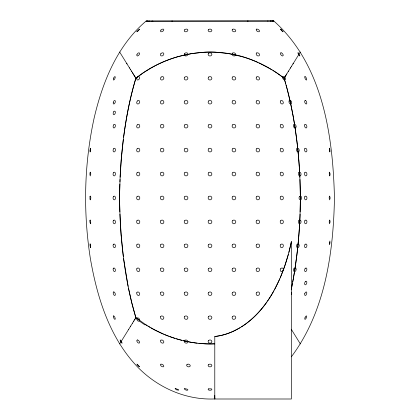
<?xml version="1.0" encoding="UTF-8"?>
<svg xmlns="http://www.w3.org/2000/svg" width="420" height="420" viewBox="0 0 420 420"><rect width="100%" height="100%" fill="white"/><g stroke="black" fill="none" stroke-linecap="round" stroke-linejoin="round"><path stroke-width="0.63" d="M214.788 395.414L214.788 398.186M214.788 398.008L214.788 399L291.37 399L291.37 241.7A208.761 208.761 0 0 1 288.965 252.026C284.44 269.315 277.725 286.219 267.577 301.009M214.788 398.396L214.783 398.685M214.783 398.8L214.783 398.937C186.354 400.25 158.477 387.975 138.553 367.978C109.888 338.693 97.23 298.011 90.368 258.547C83.087 212.058 84.047 164.204 94.106 118.198C102.48 82.194 117.196 45.586 146.044 21.105L149.72 21.11M119.858 184.065L119.789 186.38A322.245 232.286 90 0 0 119.789 209.564L119.858 211.88M300.143 211.88L300.211 209.564A322.245 232.286 90 0 0 300.211 186.38L299.98 179.456M119.931 181.755L120.02 179.456M300.069 214.184C299.224 236.838 296.893 259.45 292.766 281.746M120.12 177.151L121.291 158.996L123.338 139.361M123.606 137.246C126.226 117.317 130.042 97.492 135.881 78.241C169.507 51.119 218.243 43.948 257.665 62.333M292.541 282.965L291.244 289.511M291.37 288.897L293.008 280.439A313.609 226.018 -90 0 0 295.129 267.629L296.893 254.72A350.443 252.609 90 0 0 300.017 215.554L300.363 198.041L299.833 176.153A351.246 253.192 -90 0 0 296.909 141.356L295.16 128.441A313.693 226.107 90 0 0 293.044 115.631L290.509 102.974M291.37 241.7L288.881 252.352M288.414 254.116L284.655 266.338L280.282 277.678M279.799 278.796L274.481 289.716M291.281 294.562L291.732 293.701L291.601 292.404M291.37 356.8C325.101 311.682 333.449 252.887 334.446 197.972C332.987 135.723 322.954 64.675 273.84 21.005L272.622 21.011M273.898 290.776C266.028 305.004 255.334 318.024 241.505 326.818M284.592 77.469L284.119 78.241L287.548 90.489M134.563 319.846L135.881 317.704C129.245 295.738 125.171 273.074 122.593 250.299A352.034 253.759 90 0 1 120.199 220.469L119.705 205.475A318.003 229.226 -90 0 1 119.705 190.465L120.199 175.471A352.034 253.759 -90 0 1 122.593 145.646C125.171 122.871 129.245 100.202 135.881 78.241L143.525 72.65L151.694 67.636M285.437 76.099L284.855 77.033M291.532 66.26L293.344 63.341M119.637 343.938L128.468 329.684M133.597 321.41L133.933 320.869M285.747 75.595L286.744 73.978M292.955 63.971L300.363 52.007M288.194 71.647L288.566 71.043M290.624 67.73L284.119 78.241L284.592 79.8M290.435 68.035L291.569 66.203M128.431 329.742L130.683 326.104M132.468 323.232L135.881 317.704L131.806 302.915L128.468 288.089M130.368 326.613L132.542 323.111M266.889 301.996C254.72 319.352 236.476 334.168 214.788 336.452L214.788 399M240.103 327.684L232.796 331.522M273.84 21.005L273.536 21.011M146.743 21.1L147.95 21.095M172.405 21.063L146.044 21.105M247.48 21.047L267.986 21.021M267.697 21.021L273.751 21.011L271.934 21M171.843 21.063L271.115 21M151.909 21.11L248.115 21.047M148.748 21.11L152.922 21.11M270.165 21L272.417 21M147.467 21.105L146.349 21.105M198.875 343.355L205.936 343.859A89.78 77.149 0 0 0 213.019 343.896L214.788 343.828C204.146 344.321 193.463 343.13 183.12 340.636M197.117 343.161C180.931 341.213 165.154 335.963 150.985 327.91M181.75 340.294L176.363 338.798M175.035 338.389L169.822 336.62M168.546 336.147L164.782 334.661M163.553 334.142L154.177 329.663L145.399 324.529M259.675 63.236L256.704 61.913A112.66 96.805 0 0 0 241.243 56.448L228.291 53.555L215.019 52.122A90.095 77.422 0 0 0 204.981 52.122L191.709 53.555L178.757 56.448A112.66 96.799 0 0 0 163.301 61.919L160.325 63.236A119.059 102.055 -0.2 0 0 151.715 67.667M258.872 62.869L272.081 69.836M268.307 67.636L276.476 72.65L284.119 78.241L280.681 75.595M149.94 327.311L147.919 326.104M273.063 70.439L279.962 75.075M146.937 325.5L135.881 317.704L139.855 320.738M131.434 71.043L131.806 71.647M130.31 69.232L132.898 73.411M129.376 67.73L130.368 69.326M132.468 72.713L135.881 78.241L135.408 77.469M126.656 63.341L129.565 68.035M133.256 73.978L135.146 77.033M119.637 52.007L127.045 63.971M291.37 329.417L300.363 343.938M291.244 329.212L291.606 329.8M284.855 80.692L285.747 83.78M286.067 84.94C294.305 114.991 298.368 146.071 299.88 177.151M128.105 286.288L123.606 258.694M123.338 256.583L121.112 234.707L119.931 214.184M232.775 331.469A57.729 57.729 0 0 1 214.793 336.514M259.697 63.205A119.059 102.128 0.2 0 1 268.333 67.604M287.506 90.51A256.473 184.721 90 0 1 290.462 102.989M145.026 324.954A125.039 108.743 -2 0 1 139.477 321.132M282.796 77.065L282.76 78.314L283.537 79.558L284.666 80.073L285.485 79.558L285.521 78.314L284.744 77.065L283.616 76.55L282.796 77.065M113.274 102.244L113.232 103.541L113.799 104.076L114.639 103.541L115.269 102.244L115.311 100.947L114.749 100.412L113.904 100.947L113.274 102.244M304.731 293.701L304.689 294.992L305.251 295.533L306.096 294.992L306.726 293.701L306.768 292.404L306.201 291.869L305.361 292.404L304.731 293.701M89.927 220.553L89.87 221.902L90.463 223.813L90.757 223.256L90.589 220.553L90.221 219.991L89.927 220.553M329.243 172.688L329.411 175.392L329.779 175.948L330.131 174.037L329.537 172.127L329.243 172.688M329.312 242.886L329.432 244.787L330.01 242.886L329.884 240.986L329.312 242.886M136.831 318.276L136.773 319.515L137.555 320.754L138.716 321.269L139.577 320.754L139.634 319.515L138.852 318.276L137.692 317.762L136.831 318.276M90.022 150.108L90.101 152.009L90.657 150.108L90.584 148.208L90.022 150.108M113.242 268.443L113.138 269.766L113.699 271.089L114.597 271.64L115.306 271.089L115.406 269.766L114.844 268.443L113.946 267.897L113.242 268.443M304.694 124.85L304.594 126.173L305.156 127.502L306.054 128.048L306.757 127.502L306.863 126.173L306.301 124.85L305.403 124.304L304.694 124.85M289.102 100.947L288.971 102.244L289.648 103.541L290.735 104.076L291.601 103.541L291.732 102.244L291.055 100.947L289.963 100.412L289.102 100.947M89.98 196.618L89.98 199.327L90.342 199.889L90.846 197.972L90.699 196.618L90.342 196.056L89.98 196.618M329.301 196.618L329.154 197.972L329.658 199.889L330.167 197.972L329.658 196.056L329.301 196.618M113.269 244.493L113.059 245.837L113.563 247.175L114.482 247.732L115.274 247.175L115.484 245.837L114.986 244.493L114.067 243.941L113.269 244.493M293.638 124.85L293.433 126.173L294.037 127.502L295.092 128.048L295.985 127.502L296.195 126.173L295.591 124.85L294.53 124.304L293.638 124.85M304.726 148.769L304.516 150.108L305.014 151.447L305.933 152.003L306.731 151.447L306.941 150.108L306.437 148.769L305.519 148.213L304.726 148.769M90.095 172.688L89.87 174.037L90.221 175.948L90.809 174.037L90.463 172.127L90.095 172.688M136.889 292.404L136.678 293.701L137.361 294.998L138.537 295.533L139.519 294.998L139.734 293.701L139.052 292.404L137.87 291.869L136.889 292.404M280.481 100.947L280.266 102.244L280.949 103.541L282.13 104.076L283.112 103.541L283.322 102.244L282.639 100.947L281.463 100.412L280.481 100.947M329.411 220.553L329.191 221.902L329.537 223.813L330.131 221.902L329.779 219.991L329.411 220.553M136.988 54.38L136.794 55.529L137.424 56.007L138.511 55.529L139.419 54.38L139.613 53.23L138.983 52.752L137.897 53.23L136.988 54.38M296.777 148.769L296.504 150.108L297.04 151.447L298.069 152.003L298.988 151.447L299.26 150.108L298.725 148.769L297.696 148.213L296.777 148.769M113.311 220.553L113.017 221.902L113.458 223.256L114.377 223.813L115.232 223.256L115.526 221.902L115.085 220.553L114.167 219.996L113.311 220.553M304.768 172.688L304.474 174.037L304.915 175.392L305.834 175.948L306.689 175.392L306.983 174.037L306.542 172.688L305.623 172.132L304.768 172.688M136.925 268.443L136.621 269.766L137.24 271.089L138.427 271.64L139.482 271.089L139.786 269.766L139.167 268.443L137.981 267.897L136.925 268.443M160.692 316.381L160.403 317.63L161.128 318.885L162.446 319.399L163.579 318.885L163.874 317.63L163.144 316.381L161.826 315.861L160.692 316.381M256.421 77.059L256.127 78.314L256.856 79.564L258.174 80.084L259.308 79.564L259.597 78.314L258.872 77.059L257.555 76.54L256.421 77.059M280.518 124.85L280.214 126.173L280.833 127.502L282.019 128.048L283.075 127.502L283.379 126.173L282.76 124.85L281.573 124.304L280.518 124.85M298.683 172.688L298.347 174.037L298.82 175.392L299.822 175.948L300.772 175.392L301.108 174.037L300.636 172.688L299.633 172.132L298.683 172.688M113.374 196.618L113.001 197.972L113.374 199.327L114.272 199.889L115.169 199.327L115.542 197.972L115.169 196.618L114.272 196.056L113.374 196.618M304.831 196.618L304.458 197.972L304.831 199.327L305.729 199.889L306.626 199.327L306.999 197.972L306.626 196.618L305.729 196.056L304.831 196.618M90.101 243.936L90.022 245.837L90.584 247.732L90.657 245.837L90.101 243.936M329.417 148.208L329.343 150.108L329.899 152.009L329.978 150.108L329.417 148.208M136.962 244.493L136.589 245.837L137.161 247.175L138.343 247.732L139.445 247.175L139.823 245.837L139.246 244.493L138.065 243.941L136.962 244.493M280.555 148.764L280.177 150.108L280.754 151.447L281.935 152.003L283.038 151.447L283.411 150.108L282.839 148.764L281.657 148.213L280.555 148.764M113.484 315.887L113.279 316.596L113.663 317.909L114.398 319.058L115.064 319.373L115.264 318.67L114.886 317.352L114.145 316.202L113.484 315.887M304.936 76.566L304.736 77.275L305.114 78.587L305.855 79.742L306.516 80.057L306.721 79.349L306.338 78.036L305.603 76.881L304.936 76.566M113.663 78.036L113.279 79.349L113.484 80.057L114.145 79.742L114.886 78.587L115.264 77.275L115.064 76.566L114.398 76.881L113.663 78.036M160.739 292.399L160.367 293.701L161.028 294.998L162.341 295.538L163.532 294.998L163.905 293.701L163.244 292.399L161.931 291.863L160.739 292.399M256.468 100.942L256.095 102.244L256.757 103.541L258.069 104.081L259.261 103.541L259.634 102.244L258.972 100.942L257.659 100.406L256.468 100.942M305.114 317.352L304.736 318.67L304.936 319.373L305.603 319.058L306.338 317.909L306.721 316.596L306.516 315.887L305.855 316.202L305.114 317.352M299.387 196.618L298.982 197.972L299.387 199.327L300.363 199.889L301.334 199.327L301.739 197.972L301.334 196.618L300.363 196.056L299.387 196.618M136.999 220.553L136.568 221.902L137.099 223.256L138.275 223.813L139.409 223.256L139.839 221.902L139.314 220.553L138.133 219.996L136.999 220.553M280.592 172.688L280.161 174.037L280.686 175.392L281.867 175.948L283.001 175.392L283.432 174.037L282.901 172.688L281.726 172.132L280.592 172.688M160.776 268.443L160.346 269.766L160.965 271.094L162.272 271.645L163.496 271.094L163.926 269.766L163.306 268.443L161.999 267.892L160.776 268.443M256.505 124.85L256.074 126.173L256.694 127.502L258.001 128.053L259.224 127.502L259.654 126.173L259.035 124.85L257.728 124.299L256.505 124.85M113.458 172.688L113.017 174.037L113.311 175.392L114.167 175.948L115.085 175.392L115.526 174.037L115.232 172.688L114.377 172.132L113.458 172.688M304.915 220.553L304.474 221.902L304.768 223.256L305.623 223.813L306.542 223.256L306.983 221.902L306.689 220.553L305.834 219.996L304.915 220.553M160.802 244.493L160.335 245.837L160.923 247.175L162.22 247.732L163.469 247.175L163.936 245.837L163.354 244.493L162.052 243.936L160.802 244.493M256.531 148.764L256.064 150.108L256.646 151.452L257.948 152.009L259.198 151.452L259.665 150.108L259.077 148.764L257.78 148.208L256.531 148.764M298.82 220.553L298.347 221.902L298.683 223.256L299.633 223.813L300.636 223.256L301.108 221.902L300.772 220.553L299.822 219.996L298.82 220.553M137.041 196.618L136.563 197.972L137.041 199.327L138.206 199.889L139.367 199.327L139.844 197.972L139.367 196.618L138.206 196.056L137.041 196.618M280.633 196.618L280.156 197.972L280.633 199.327L281.794 199.889L282.959 199.327L283.437 197.972L282.959 196.618L281.794 196.056L280.633 196.618M160.828 220.553L160.325 221.902L160.886 223.256L162.178 223.813L163.443 223.256L163.947 221.902L163.385 220.553L162.094 219.991L160.828 220.553M256.557 172.688L256.053 174.037L256.615 175.392L257.906 175.948L259.172 175.392L259.675 174.037L259.114 172.688L257.822 172.127L256.557 172.688M113.563 148.769L113.059 150.108L113.269 151.447L114.067 152.003L114.986 151.447L115.484 150.108L115.274 148.769L114.482 148.213L113.563 148.769M305.014 244.493L304.516 245.837L304.726 247.175L305.519 247.732L306.437 247.175L306.941 245.837L306.731 244.493L305.933 243.941L305.014 244.493M137.083 31.248L136.868 31.82L138.448 30.686L139.54 29.075L137.083 31.248M137.099 172.688L136.568 174.037L136.999 175.392L138.133 175.948L139.314 175.392L139.839 174.037L139.409 172.688L138.275 172.132L137.099 172.688M184.706 244.493L184.18 245.837L184.758 247.18L186.107 247.737L187.43 247.18L187.955 245.837L187.378 244.493L186.029 243.936L184.706 244.493M232.57 148.764L232.045 150.108L232.622 151.452L233.972 152.009L235.295 151.452L235.82 150.108L235.242 148.764L233.893 148.208L232.57 148.764M280.686 220.553L280.161 221.902L280.592 223.256L281.726 223.813L282.901 223.256L283.432 221.902L283.001 220.553L281.867 219.996L280.686 220.553M160.855 196.618L160.325 197.972L160.855 199.327L162.136 199.889L163.417 199.327L163.947 197.972L163.417 196.618L162.136 196.056L160.855 196.618M256.583 196.618L256.053 197.972L256.583 199.327L257.864 199.889L259.145 199.327L259.675 197.972L259.145 196.618L257.864 196.056L256.583 196.618M184.716 220.553L184.175 221.902L184.742 223.256L186.086 223.813L187.42 223.256L187.96 221.902L187.394 220.553L186.049 219.991L184.716 220.553M232.58 172.688L232.04 174.037L232.607 175.392L233.951 175.948L235.284 175.392L235.825 174.037L235.258 172.688L233.914 172.127L232.58 172.688M297.04 244.493L296.504 245.837L296.777 247.175L297.696 247.732L298.725 247.175L299.26 245.837L298.988 244.493L298.069 243.941L297.04 244.493M160.912 53.592L160.403 54.841L160.912 55.818L162.136 55.955L163.364 55.167L163.868 53.918L163.364 52.941L162.136 52.805L160.912 53.592M184.732 124.892L184.18 126.242L184.732 127.549L186.071 128.053L187.404 127.46L187.955 126.11L187.404 124.803L186.071 124.299L184.732 124.892M184.732 196.618L184.175 197.972L184.732 199.327L186.071 199.889L187.404 199.327L187.96 197.972L187.404 196.618L186.071 196.056L184.732 196.618M232.596 196.618L232.04 197.972L232.596 199.327L233.929 199.889L235.268 199.327L235.825 197.972L235.268 196.618L233.929 196.056L232.596 196.618M232.596 268.485L232.045 269.829L232.596 271.142L233.929 271.645L235.268 271.052L235.82 269.703L235.268 268.396L233.929 267.892L232.596 268.485M160.886 172.688L160.325 174.037L160.828 175.392L162.094 175.948L163.385 175.392L163.947 174.037L163.443 172.688L162.178 172.127L160.886 172.688M208.646 196.618L208.084 197.972L208.646 199.327L210 199.889L211.355 199.327L211.916 197.972L211.355 196.618L210 196.056L208.646 196.618M256.615 220.553L256.053 221.902L256.557 223.256L257.822 223.813L259.114 223.256L259.675 221.902L259.172 220.553L257.906 219.991L256.615 220.553M184.737 101.01L184.186 102.338L184.737 103.614L186.071 104.081L187.399 103.478L187.95 102.149L187.399 100.873L186.071 100.401L184.737 101.01M208.646 172.688L208.084 174.037L208.646 175.392L210 175.948L211.355 175.392L211.916 174.037L211.355 172.688L210 172.127L208.646 172.688M208.646 220.553L208.084 221.902L208.646 223.256L210 223.813L211.355 223.256L211.916 221.902L211.355 220.553L210 219.991L208.646 220.553M232.601 292.467L232.05 293.795L232.601 295.071L233.929 295.538L235.263 294.935L235.814 293.601L235.263 292.331L233.929 291.858L232.601 292.467M208.646 148.764L208.084 150.108L208.646 151.452L210 152.009L211.355 151.452L211.916 150.108L211.355 148.764L210 148.208L208.646 148.764M208.646 244.493L208.084 245.837L208.646 247.18L210 247.737L211.355 247.18L211.916 245.837L211.355 244.493L210 243.936L208.646 244.493M184.742 172.688L184.175 174.037L184.716 175.392L186.049 175.948L187.394 175.392L187.96 174.037L187.42 172.688L186.086 172.127L184.742 172.688M232.607 220.553L232.04 221.902L232.58 223.256L233.914 223.813L235.258 223.256L235.825 221.902L235.284 220.553L233.951 219.991L232.607 220.553M208.646 124.845L208.084 126.173L208.646 127.507L210 128.058L211.355 127.507L211.916 126.173L211.355 124.845L210 124.294L208.646 124.845M232.596 124.803L232.045 126.11L232.596 127.46L233.929 128.053L235.268 127.549L235.82 126.242L235.268 124.892L233.929 124.299L232.596 124.803M184.732 268.396L184.18 269.703L184.732 271.052L186.071 271.645L187.404 271.142L187.955 269.829L187.404 268.485L186.071 267.892L184.732 268.396M208.646 268.438L208.084 269.766L208.646 271.1L210 271.645L211.355 271.1L211.916 269.766L211.355 268.438L210 267.887L208.646 268.438M184.742 77.159L184.191 78.456L184.742 79.669L186.071 80.084L187.394 79.464L187.945 78.167L187.394 76.96L186.071 76.54L184.742 77.159M232.607 316.475L232.055 317.772L232.607 318.985L233.929 319.405L235.258 318.785L235.809 317.489L235.258 316.276L233.929 315.856L232.607 316.475M113.699 124.85L113.138 126.173L113.242 127.502L113.946 128.048L114.844 127.502L115.406 126.173L115.306 124.85L114.597 124.304L113.699 124.85M305.156 268.443L304.594 269.766L304.694 271.089L305.403 271.64L306.301 271.089L306.863 269.766L306.757 268.443L306.054 267.897L305.156 268.443M137.161 148.764L136.589 150.108L136.962 151.447L138.065 152.003L139.246 151.447L139.823 150.108L139.445 148.764L138.343 148.213L137.161 148.764M280.754 244.493L280.177 245.837L280.555 247.175L281.657 247.732L282.839 247.175L283.411 245.837L283.038 244.493L281.935 243.941L280.754 244.493M208.646 100.936L208.084 102.244L208.646 103.546L210 104.087L211.355 103.546L211.916 102.244L211.355 100.936L210 100.401L208.646 100.936M208.646 292.394L208.084 293.701L208.646 295.003L210 295.544L211.355 295.003L211.916 293.701L211.355 292.394L210 291.853L208.646 292.394M184.758 148.764L184.18 150.108L184.706 151.452L186.029 152.009L187.378 151.452L187.955 150.108L187.43 148.764L186.107 148.208L184.758 148.764M232.622 244.493L232.045 245.837L232.57 247.18L233.893 247.737L235.242 247.18L235.82 245.837L235.295 244.493L233.972 243.936L232.622 244.493M232.601 100.873L232.05 102.149L232.601 103.478L233.929 104.081L235.263 103.614L235.814 102.338L235.263 101.01L233.929 100.401L232.601 100.873M184.737 292.331L184.186 293.601L184.737 294.935L186.071 295.538L187.399 295.071L187.95 293.795L187.399 292.467L186.071 291.858L184.737 292.331M160.923 148.764L160.335 150.108L160.802 151.452L162.052 152.009L163.354 151.452L163.936 150.108L163.469 148.764L162.22 148.208L160.923 148.764M256.646 244.493L256.064 245.837L256.531 247.175L257.78 247.732L259.077 247.175L259.665 245.837L259.198 244.493L257.948 243.936L256.646 244.493M208.646 77.049L208.084 78.314L208.646 79.574L210 80.094L211.355 79.574L211.916 78.314L211.355 77.049L210 76.529L208.646 77.049M208.646 316.37L208.084 317.63L208.646 318.89L210 319.415L211.355 318.89L211.916 317.63L211.355 316.37L210 315.851L208.646 316.37M184.748 53.366L184.196 54.59L184.748 55.692L186.071 56.023L187.388 55.393L187.94 54.17L187.388 53.067L186.071 52.736L184.748 53.366M232.607 76.96L232.055 78.167L232.607 79.464L233.929 80.084L235.258 79.669L235.809 78.456L235.258 77.159L233.929 76.54L232.607 76.96M184.742 316.276L184.191 317.489L184.742 318.785L186.071 319.405L187.394 318.985L187.945 317.772L187.394 316.475L186.071 315.856L184.742 316.276M113.799 111.61L113.206 112.917L113.232 114.23L113.867 114.77L114.744 114.23L115.343 112.917L115.311 111.61L114.676 111.069L113.799 111.61M294.037 268.443L293.433 269.766L293.638 271.089L294.53 271.64L295.591 271.089L296.195 269.766L295.985 268.443L295.092 267.897L294.037 268.443M305.256 281.715L304.657 283.022L304.689 284.335L305.324 284.875L306.201 284.335L306.794 283.022L306.768 281.715L306.133 281.169L305.256 281.715M160.965 124.85L160.346 126.173L160.776 127.502L161.999 128.053L163.306 127.502L163.926 126.173L163.496 124.85L162.272 124.299L160.965 124.85M256.694 268.443L256.074 269.766L256.505 271.094L257.728 271.645L259.035 271.094L259.654 269.766L259.224 268.443L258.001 267.892L256.694 268.443M160.939 30.072L160.44 31.133L160.939 31.794L162.136 31.663L163.338 30.823L163.832 29.762L163.338 29.106L162.136 29.232L160.939 30.072M137.24 124.85L136.621 126.173L136.925 127.502L137.981 128.048L139.167 127.502L139.786 126.173L139.482 124.85L138.427 124.304L137.24 124.85M280.833 268.443L280.214 269.766L280.518 271.089L281.573 271.64L282.76 271.089L283.379 269.766L283.075 268.443L282.019 267.897L280.833 268.443M208.646 53.204L208.084 54.38L208.646 55.556L210 56.044L211.355 55.556L211.916 54.38L211.355 53.204L210 52.715L208.646 53.204M208.646 340.389L208.084 341.565L208.646 342.741L210 343.224L211.355 342.741L211.916 341.565L211.355 340.389L210 339.901L208.646 340.389M232.612 53.067L232.06 54.17L232.612 55.393L233.929 56.023L235.253 55.692L235.804 54.59L235.253 53.366L233.929 52.736L232.612 53.067M184.748 340.253L184.196 341.35L184.748 342.573L186.071 343.208L187.388 342.878L187.94 341.775L187.388 340.552L186.071 339.922L184.748 340.253M184.753 29.699L184.207 30.765L184.753 31.642L186.071 31.826L187.383 31.201L187.929 30.135L187.383 29.253L186.071 29.069L184.753 29.699M161.028 100.942L160.367 102.244L160.739 103.541L161.931 104.081L163.244 103.541L163.905 102.244L163.532 100.942L162.341 100.406L161.028 100.942M256.757 292.399L256.095 293.701L256.468 294.998L257.659 295.538L258.972 294.998L259.634 293.701L259.261 292.399L258.069 291.863L256.757 292.399M256.636 52.941L256.132 53.918L256.636 55.167L257.864 55.955L259.088 55.818L259.597 54.841L259.088 53.592L257.864 52.805L256.636 52.941M160.912 340.121L160.403 341.103L160.912 342.347L162.136 343.14L163.364 343.004L163.868 342.027L163.364 340.778L162.136 339.99L160.912 340.121M137.361 100.947L136.678 102.244L136.889 103.541L137.87 104.076L139.052 103.541L139.734 102.244L139.519 100.947L138.537 100.412L137.361 100.947M208.646 29.447L208.084 30.45L208.646 31.448L210 31.862L211.355 31.448L211.916 30.45L211.355 29.447L210 29.032L208.646 29.447M208.646 364.492L208.084 365.495L208.646 366.497L210 366.912L211.355 366.497L211.916 365.495L211.355 364.492L210 364.077L208.646 364.492M161.128 77.059L160.403 78.314L160.692 79.564L161.826 80.084L163.144 79.564L163.874 78.314L163.579 77.059L162.446 76.54L161.128 77.059M187.11 364.313L186.564 365.211L187.11 366.272L188.433 366.881L189.756 366.676L190.302 365.778L189.756 364.718L188.433 364.108L187.11 364.313M137.54 77.07L136.768 78.314L136.836 79.558L137.708 80.078L138.873 79.558L139.645 78.314L139.571 77.07L138.7 76.555L137.54 77.07M232.617 29.253L232.071 30.135L232.617 31.201L233.929 31.826L235.247 31.642L235.793 30.765L235.247 29.699L233.929 29.069L232.617 29.253M256.662 29.106L256.168 29.762L256.662 30.823L257.864 31.663L259.061 31.794L259.56 31.133L259.061 30.072L257.864 29.232L256.662 29.106M160.939 364.151L160.44 364.812L160.939 365.873L162.136 366.713L163.338 366.839L163.832 366.182L163.338 365.122L162.136 364.276L160.939 364.151M208.646 388.82L208.084 389.429L208.646 390.033L210 390.28L211.355 390.033L211.916 389.429L211.355 388.82L208.646 388.82M305.251 100.412L304.689 100.947L304.731 102.244L305.361 103.541L306.201 104.076L306.768 103.541L306.726 102.244L306.096 100.947L305.251 100.412M113.799 291.869L113.232 292.404L113.274 293.701L113.904 294.992L114.749 295.533L115.311 294.992L115.269 293.701L114.639 292.404L113.799 291.869M281.017 52.752L280.387 53.23L280.581 54.38L281.489 55.529L282.576 56.007L283.206 55.529L283.012 54.38L282.104 53.23L281.017 52.752M137.424 339.932L136.794 340.41L136.988 341.565L137.897 342.715L138.983 343.193L139.613 342.715L139.419 341.565L138.511 340.41L137.424 339.932M184.758 388.6L184.217 388.978L186.071 390.154L187.378 390.259L187.918 389.876L187.378 389.235L184.758 388.6M175.728 388.594L175.072 388.736L176.673 389.912L178.642 390.117L178.253 389.576L175.728 388.594M281.027 29.311L280.46 29.075L281.552 30.686L283.132 31.82L281.027 29.311M137.434 364.355L136.868 364.124L137.959 365.736L139.54 366.865L137.434 364.355M298.431 53.072L297.885 52.752L298.531 54.6L299.896 56.007L298.431 53.072M120.65 340.258L120.104 339.938L120.75 341.786L122.115 343.193L120.65 340.258"/></g></svg>
